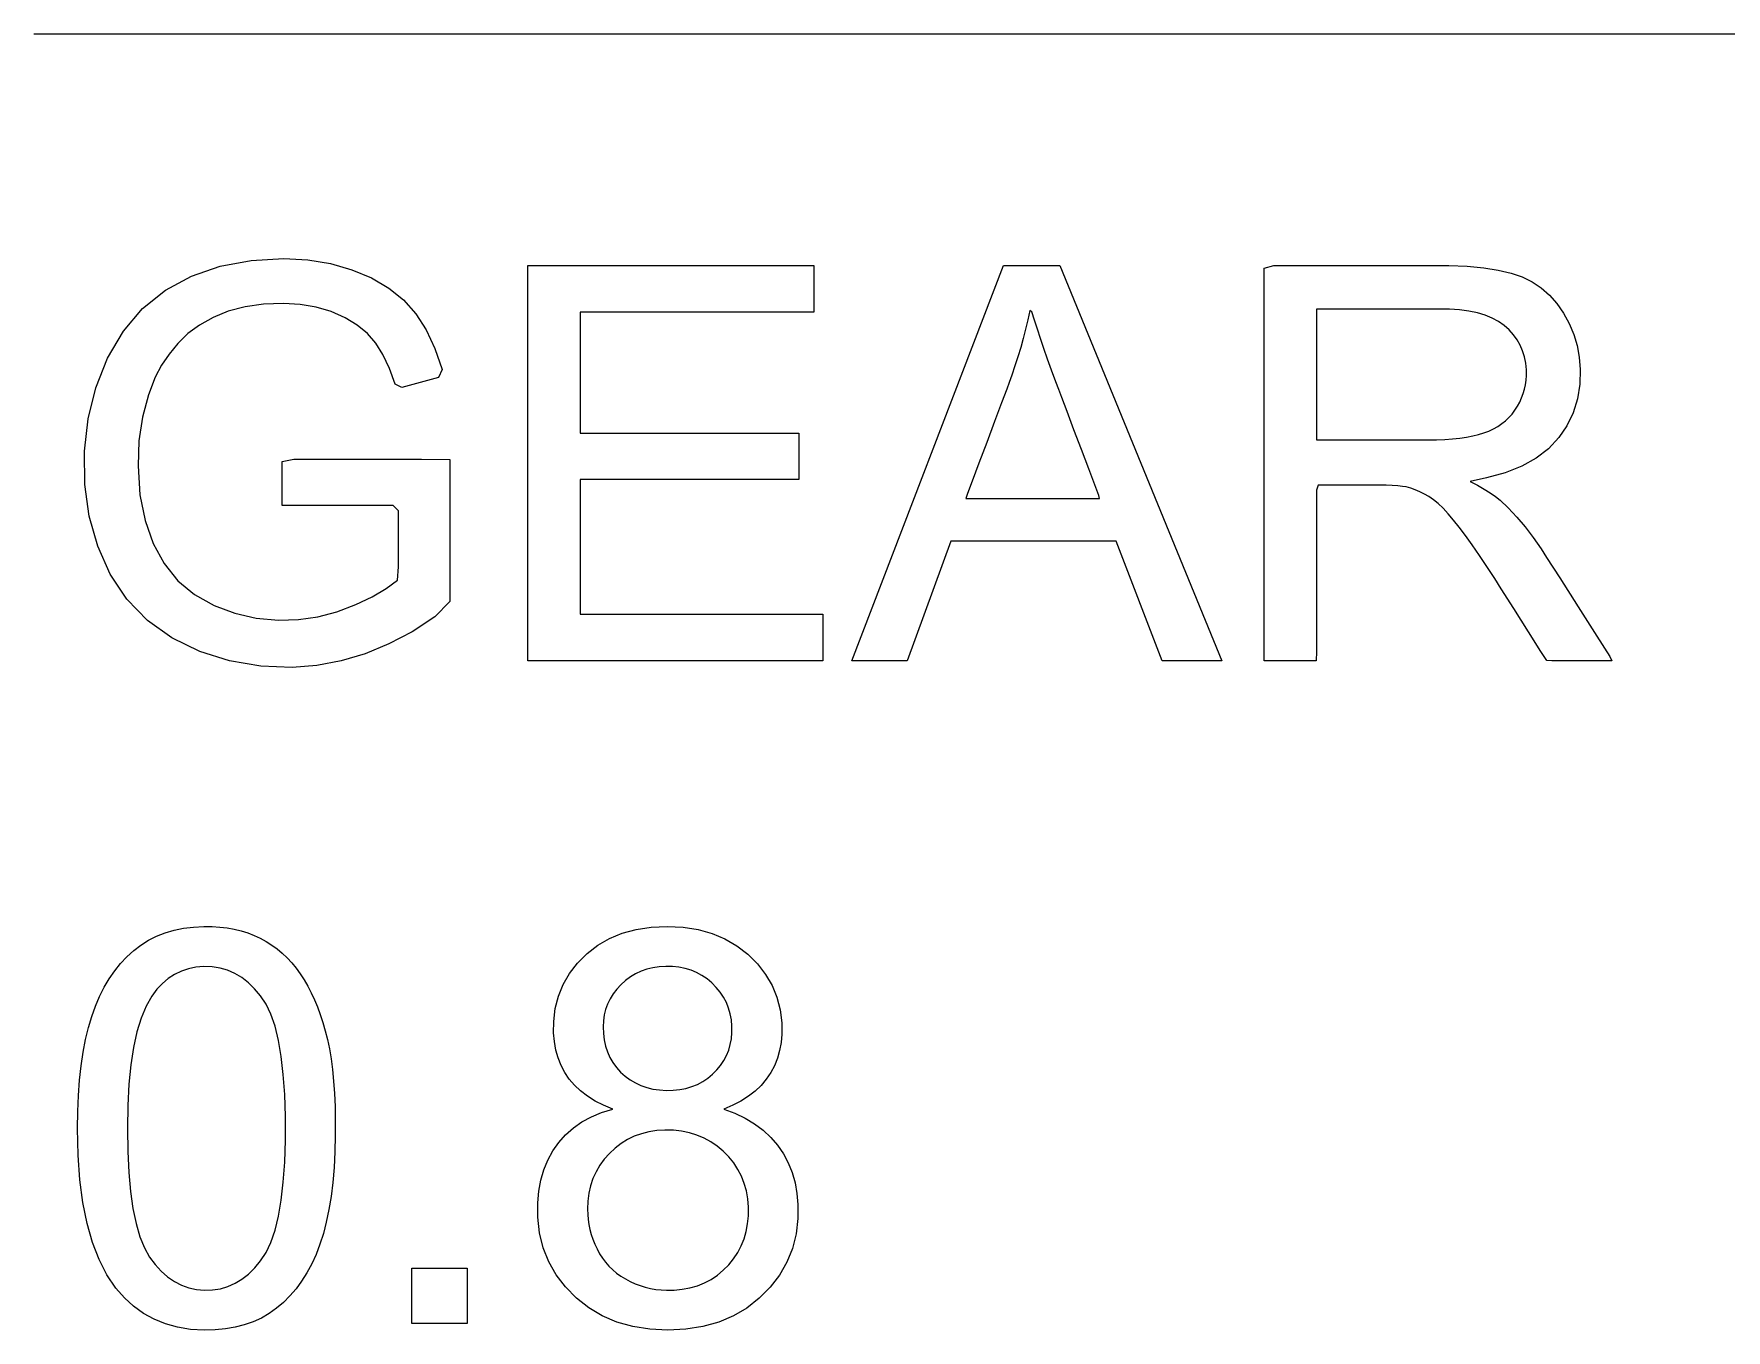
# Model space of a CAD drawing. Header units: metres. Extents: x 3906 to 4789, y 859 to 1465.
# Drawn here: x 3905.8 to 4089.7, y 897.7 to 1038.6 of the extents above; entities that cross this region are included whole.
import ezdxf

# ---------------------------------------------------------------- set-up
doc = ezdxf.new("R2010")
doc.units = ezdxf.units.M

msp = doc.modelspace()

# ---------------------------------------------------------------- linework, layer by layer
at = {"layer": 'COMPONENT1'}
for p, q in [((3922.92, 1012.23), (3926.03, 1013.31)), ((3926.03, 1013.31), (3929.4, 1013.95)), ((3929.4, 1013.95), (3932.94, 1014.14)), ((3932.94, 1014.14), (3935.55, 1014)), ((3935.55, 1014), (3938.02, 1013.6)), ((3938.02, 1013.6), (3940.34, 1012.94)), ((3959.47, 970.45), (3959.47, 1013.41)), ((3959.47, 1013.41), (3990.53, 1013.41)), ((3990.53, 1013.41), (3990.53, 1008.34)), ((3994.66, 970.45), (4011.16, 1013.41)), ((4011.16, 1013.41), (4017.28, 1013.41)), ((4017.28, 1013.41), (4034.86, 970.45)), ((4039.49, 1013.1), (4040.51, 1013.41)), ((4040.51, 1013.41), (4044.35, 1013.41)), ((4044.35, 1013.41), (4049.59, 1013.41)), ((4049.59, 1013.41), (4054.66, 1013.41)), ((4054.66, 1013.41), (4058.01, 1013.41)), ((4058.01, 1013.41), (4059.55, 1013.4)), ((4059.55, 1013.4), (4061.54, 1013.32)), ((4061.54, 1013.32), (4063.33, 1013.15)), ((3920.08, 1010.71), (3922.92, 1012.23)), ((3940.34, 1012.94), (3942.48, 1012.05)), ((3942.48, 1012.05), (3944.36, 1010.95)), ((4039.49, 1007.17), (4039.49, 1013.1)), ((4063.33, 1013.15), (4064.92, 1012.9)), ((4064.92, 1012.9), (4066.31, 1012.57)), ((4066.31, 1012.57), (4067.51, 1012.15)), ((4067.51, 1012.15), (4068.58, 1011.62)), ((4068.58, 1011.62), (4069.57, 1010.96)), ((3917.6, 1008.72), (3920.08, 1010.71)), ((3944.36, 1010.95), (3945.96, 1009.65)), ((3945.96, 1009.65), (3947.29, 1008.15)), ((4069.57, 1010.96), (4070.47, 1010.18)), ((4070.47, 1010.18), (4071.28, 1009.26)), ((3915.52, 1006.26), (3917.6, 1008.72)), ((3925.27, 1007.74), (3923.8, 1006.93)), ((3926.92, 1008.42), (3925.27, 1007.74)), ((3928.75, 1008.9), (3926.92, 1008.42)), ((3930.75, 1009.19), (3928.75, 1008.9)), ((3932.91, 1009.28), (3930.75, 1009.19)), ((3934.74, 1009.17), (3932.91, 1009.28)), ((3936.47, 1008.87), (3934.74, 1009.17)), ((3938.11, 1008.38), (3936.47, 1008.87)), ((3939.62, 1007.72), (3938.11, 1008.38)), ((3940.93, 1006.92), (3939.62, 1007.72)), ((3947.29, 1008.15), (3948.42, 1006.4)), ((3990.53, 1008.34), (3965.16, 1008.34)), ((3965.16, 1008.34), (3965.16, 995.18)), ((4014.01, 1008.49), (4013.79, 1007.49)), ((4014.24, 1008.37), (4014.01, 1008.49)), ((4014.52, 1007.46), (4014.24, 1008.37)), ((4045.62, 1008.66), (4045.18, 1008.65)), ((4045.18, 1008.65), (4045.18, 1007.92)), ((4045.18, 1007.92), (4045.18, 1006.25)), ((4047.02, 1008.66), (4045.62, 1008.66)), ((4049.08, 1008.66), (4047.02, 1008.66)), ((4051.5, 1008.66), (4049.08, 1008.66)), ((4053.99, 1008.66), (4051.5, 1008.66)), ((4056.22, 1008.66), (4053.99, 1008.66)), ((4057.91, 1008.66), (4056.22, 1008.66)), ((4058.74, 1008.66), (4057.91, 1008.66)), ((4059.63, 1008.64), (4058.74, 1008.66)), ((4060.71, 1008.57), (4059.63, 1008.64)), ((4061.71, 1008.44), (4060.71, 1008.57)), ((4062.64, 1008.24), (4061.71, 1008.44)), ((4063.48, 1007.99), (4062.64, 1008.24)), ((4064.25, 1007.68), (4063.48, 1007.99)), ((4071.28, 1009.26), (4072.01, 1008.22)), ((4072.01, 1008.22), (4072.63, 1007.09)), ((3913.81, 1003.32), (3915.52, 1006.26)), ((3922.52, 1005.99), (3921.42, 1004.93)), ((3923.8, 1006.93), (3922.52, 1005.99)), ((3942.04, 1006), (3940.93, 1006.92)), ((3942.94, 1004.95), (3942.04, 1006)), ((3948.42, 1006.4), (3949.37, 1004.38)), ((4013.55, 1006.48), (4013.29, 1005.48)), ((4013.79, 1007.49), (4013.55, 1006.48)), ((4014.83, 1006.49), (4014.52, 1007.46)), ((4015.17, 1005.46), (4014.83, 1006.49)), ((4039.49, 996.41), (4039.49, 1007.17)), ((4045.18, 1006.25), (4045.18, 1003.97)), ((4064.94, 1007.31), (4064.25, 1007.68)), ((4065.55, 1006.87), (4064.94, 1007.31)), ((4066.09, 1006.39), (4065.55, 1006.87)), ((4066.56, 1005.87), (4066.09, 1006.39)), ((4066.96, 1005.32), (4066.56, 1005.87)), ((4072.63, 1007.09), (4073.12, 1005.91)), ((4073.12, 1005.91), (4073.49, 1004.69)), ((3921.42, 1004.93), (3920.48, 1003.77)), ((3943.72, 1003.71), (3942.94, 1004.95)), ((3949.37, 1004.38), (3950.15, 1002.08)), ((4013.02, 1004.48), (4012.72, 1003.48)), ((4013.29, 1005.48), (4013.02, 1004.48)), ((4015.54, 1004.37), (4015.17, 1005.46)), ((4015.94, 1003.23), (4015.54, 1004.37)), ((4067.29, 1004.73), (4066.96, 1005.32)), ((4067.56, 1004.11), (4067.29, 1004.73)), ((4067.76, 1003.46), (4067.56, 1004.11)), ((4073.49, 1004.69), (4073.72, 1003.42)), ((3912.53, 1000.09), (3913.81, 1003.32)), ((3919.67, 1002.55), (3918.99, 1001.27)), ((3920.48, 1003.77), (3919.67, 1002.55)), ((3944.42, 1002.22), (3943.72, 1003.71)), ((3945.05, 1000.5), (3944.42, 1002.22)), ((4012.4, 1002.48), (4012.06, 1001.49)), ((4012.72, 1003.48), (4012.4, 1002.48)), ((4016.38, 1002.03), (4015.94, 1003.23)), ((4045.18, 1003.97), (4045.18, 1001.39)), ((4067.9, 1002.78), (4067.76, 1003.46)), ((4067.97, 1002.06), (4067.9, 1002.78)), ((4073.72, 1003.42), (4073.83, 1002.11)), ((3918.99, 1001.27), (3918.24, 999.35)), ((3945.79, 1000.15), (3945.05, 1000.5)), ((3947.77, 1000.69), (3945.79, 1000.15)), ((3949.75, 1001.23), (3947.77, 1000.69)), ((3950.15, 1002.08), (3949.75, 1001.23)), ((4011.77, 1000.67), (4011.5, 999.96)), ((4012.06, 1001.49), (4011.77, 1000.67)), ((4016.84, 1000.77), (4016.38, 1002.03)), ((4017.17, 999.91), (4016.84, 1000.77)), ((4045.18, 1001.39), (4045.18, 998.83)), ((4067.76, 999.95), (4067.87, 1000.44)), ((4067.87, 1000.44), (4067.93, 1000.93)), ((4067.93, 1000.93), (4067.97, 1001.43)), ((4067.97, 1001.43), (4067.97, 1002.06)), ((4073.78, 1000.52), (4073.53, 998.91)), ((4073.83, 1002.11), (4073.78, 1000.52)), ((3911.69, 996.73), (3912.53, 1000.09)), ((3918.24, 999.35), (3917.58, 996.91)), ((4011.5, 999.96), (4010.94, 998.46)), ((4017.48, 999.07), (4017.17, 999.91)), ((4018.06, 997.53), (4017.48, 999.07)), ((4045.18, 998.83), (4045.18, 996.61)), ((4067, 998.11), (4067.24, 998.56)), ((4067.24, 998.56), (4067.45, 999.01)), ((4067.45, 999.01), (4067.62, 999.48)), ((4067.62, 999.48), (4067.76, 999.95)), ((4073.53, 998.91), (4073.06, 997.4)), ((3911.28, 993.22), (3911.69, 996.73)), ((3917.58, 996.91), (3917.21, 994.36)), ((4010.94, 998.46), (4010.18, 996.43)), ((4018.81, 995.55), (4018.06, 997.53)), ((4065.7, 996.53), (4066.07, 996.88)), ((4066.07, 996.88), (4066.41, 997.26)), ((4066.41, 997.26), (4066.72, 997.67)), ((4066.72, 997.67), (4067, 998.11)), ((4073.06, 997.4), (4072.38, 995.99)), ((3965.16, 995.18), (3988.92, 995.18)), ((3988.92, 995.18), (3988.92, 990.14)), ((4010.18, 996.43), (4009.33, 994.16)), ((4019.62, 993.39), (4018.81, 995.55)), ((4039.49, 984.35), (4039.49, 996.41)), ((4045.18, 996.61), (4045.18, 995.04)), ((4045.18, 995.04), (4045.18, 994.45)), ((4061.46, 994.74), (4062.14, 994.87)), ((4062.14, 994.87), (4062.77, 995.03)), ((4062.77, 995.03), (4063.35, 995.21)), ((4063.35, 995.21), (4063.89, 995.41)), ((4063.89, 995.41), (4064.39, 995.65)), ((4064.39, 995.65), (4064.86, 995.91)), ((4064.86, 995.91), (4065.29, 996.21)), ((4065.29, 996.21), (4065.7, 996.53)), ((4072.38, 995.99), (4071.49, 994.69)), ((3911.32, 989.61), (3911.28, 993.22)), ((3917.21, 994.36), (3917.11, 991.62)), ((4009.33, 994.16), (4008.49, 991.92)), ((4020.41, 991.31), (4019.62, 993.39)), ((4045.18, 994.45), (4045.69, 994.45)), ((4045.69, 994.45), (4047.03, 994.45)), ((4047.03, 994.45), (4048.94, 994.45)), ((4048.94, 994.45), (4051.15, 994.45)), ((4051.15, 994.45), (4053.36, 994.45)), ((4053.36, 994.45), (4055.33, 994.45)), ((4055.33, 994.45), (4056.76, 994.45)), ((4056.76, 994.45), (4057.39, 994.45)), ((4057.39, 994.45), (4058.22, 994.46)), ((4058.22, 994.46), (4059.1, 994.49)), ((4059.1, 994.49), (4059.94, 994.55)), ((4059.94, 994.55), (4060.73, 994.63)), ((4060.73, 994.63), (4061.46, 994.74)), ((4070.38, 993.49), (4069.04, 992.45)), ((4071.49, 994.69), (4070.38, 993.49)), ((3917.11, 991.62), (3917.32, 988.49)), ((3932.78, 992.11), (3934.03, 992.34)), ((3932.78, 990.42), (3932.78, 992.11)), ((3934.03, 992.34), (3940.52, 992.35)), ((3940.52, 992.35), (3947.93, 992.36)), ((3947.93, 992.36), (3950.98, 992.33)), ((3950.98, 992.33), (3950.98, 988.52)), ((4008.49, 991.92), (4007.76, 989.97)), ((4021.07, 989.56), (4020.41, 991.31)), ((4067.47, 991.58), (4065.66, 990.87)), ((4069.04, 992.45), (4067.47, 991.58)), ((3911.8, 986.16), (3911.32, 989.61)), ((3932.78, 988.33), (3932.78, 990.42)), ((3988.92, 990.14), (3965.16, 990.14)), ((3965.16, 990.14), (3965.16, 975.52)), ((4007.76, 989.97), (4007.25, 988.61)), ((4021.5, 988.41), (4021.07, 989.56)), ((4045.33, 989.53), (4045.18, 988.99)), ((4046.44, 989.53), (4045.33, 989.53)), ((4048.18, 989.53), (4046.44, 989.53)), ((4050, 989.53), (4048.18, 989.53)), ((4051.37, 989.53), (4050, 989.53)), ((4051.94, 989.53), (4051.37, 989.53)), ((4052.72, 989.52), (4051.94, 989.53)), ((4053.4, 989.49), (4052.72, 989.52)), ((4053.99, 989.45), (4053.4, 989.49)), ((4054.5, 989.4), (4053.99, 989.45)), ((4054.92, 989.33), (4054.5, 989.4)), ((4055.41, 989.19), (4054.92, 989.33)), ((4063.63, 990.33), (4061.87, 989.93)), ((4061.87, 989.93), (4062.67, 989.52)), ((4062.67, 989.52), (4063.4, 989.11)), ((4065.66, 990.87), (4063.63, 990.33)), ((3917.32, 988.49), (3917.87, 985.68)), ((3932.78, 987.3), (3932.78, 988.33)), ((3950.98, 988.52), (3950.98, 981.81)), ((4007.25, 988.61), (4007.06, 988.09)), ((4007.06, 988.09), (4007.65, 988.09)), ((4007.65, 988.09), (4009.23, 988.09)), ((4009.23, 988.09), (4011.48, 988.09)), ((4011.48, 988.09), (4014.07, 988.09)), ((4014.07, 988.09), (4016.7, 988.09)), ((4016.7, 988.09), (4019.04, 988.09)), ((4019.04, 988.09), (4020.78, 988.09)), ((4020.78, 988.09), (4021.59, 988.09)), ((4021.59, 988.09), (4021.5, 988.41)), ((4045.18, 988.99), (4045.18, 985.65)), ((4055.9, 989.02), (4055.41, 989.19)), ((4056.4, 988.81), (4055.9, 989.02)), ((4056.89, 988.56), (4056.4, 988.81)), ((4057.37, 988.28), (4056.89, 988.56)), ((4057.86, 987.95), (4057.37, 988.28)), ((4058.38, 987.53), (4057.86, 987.95)), ((4058.92, 987.02), (4058.38, 987.53)), ((4063.4, 989.11), (4064.05, 988.71)), ((4064.05, 988.71), (4064.62, 988.3)), ((4064.62, 988.3), (4065.11, 987.9)), ((4065.11, 987.9), (4066, 987.05)), ((3912.73, 982.91), (3911.8, 986.16)), ((3917.87, 985.68), (3918.74, 983.18)), ((3935.35, 987.3), (3932.78, 987.3)), ((3940.6, 987.3), (3935.35, 987.3)), ((3944.82, 987.3), (3940.6, 987.3)), ((3945.41, 986.75), (3944.82, 987.3)), ((3945.41, 983.9), (3945.41, 986.75)), ((4045.18, 985.65), (4045.18, 980.56)), ((4059.48, 986.43), (4058.92, 987.02)), ((4060.06, 985.74), (4059.48, 986.43)), ((4060.68, 984.97), (4060.06, 985.74)), ((4066, 987.05), (4066.92, 986.06)), ((4066.92, 986.06), (4067.82, 985)), ((3945.41, 980.64), (3945.41, 983.9)), ((4039.49, 974.52), (4039.49, 984.35)), ((4061.35, 984.07), (4060.68, 984.97)), ((4062.08, 983.04), (4061.35, 984.07)), ((4067.82, 985), (4068.7, 983.85)), ((4068.7, 983.85), (4069.56, 982.62)), ((3914.1, 979.86), (3912.73, 982.91)), ((3918.74, 983.18), (3919.95, 981)), ((4005.42, 983.46), (4000.7, 970.45)), ((4023.38, 983.46), (4005.42, 983.46)), ((4028.39, 970.45), (4023.38, 983.46)), ((4062.88, 981.87), (4062.08, 983.04)), ((4069.56, 982.62), (4070.17, 981.68)), ((3919.95, 981), (3921.45, 979.15)), ((3945.3, 979.21), (3945.41, 980.64)), ((3950.98, 981.81), (3950.98, 976.88)), ((4045.18, 980.56), (4045.18, 975.31)), ((4063.74, 980.58), (4062.88, 981.87)), ((4064.53, 979.37), (4063.74, 980.58)), ((4070.17, 981.68), (4071.59, 979.47)), ((3915.9, 977.15), (3914.1, 979.86)), ((3921.45, 979.15), (3923.26, 977.64)), ((3942.56, 977.41), (3944.07, 978.29)), ((3944.07, 978.29), (3945.3, 979.21)), ((4065.22, 978.28), (4064.53, 979.37)), ((4066.6, 976.11), (4065.22, 978.28)), ((4071.59, 979.47), (4073.61, 976.3)), ((3918.13, 974.84), (3915.9, 977.15)), ((3923.26, 977.64), (3925.37, 976.47)), ((3925.37, 976.47), (3927.62, 975.62)), ((3938.73, 975.78), (3940.76, 976.56)), ((3940.76, 976.56), (3942.56, 977.41)), ((3950.98, 976.88), (3949.37, 975.22)), ((3920.78, 972.94), (3918.13, 974.84)), ((3927.62, 975.62), (3929.95, 975.08)), ((3929.95, 975.08), (3932.36, 974.85)), ((3932.36, 974.85), (3934.56, 974.92)), ((3934.56, 974.92), (3936.66, 975.23)), ((3936.66, 975.23), (3938.73, 975.78)), ((3949.37, 975.22), (3946.89, 973.6)), ((3965.16, 975.52), (3991.53, 975.52)), ((3991.53, 975.52), (3991.53, 970.45)), ((4045.18, 975.31), (4045.18, 971.47)), ((4068.2, 973.6), (4066.6, 976.11)), ((4073.61, 976.3), (4075.64, 973.13)), ((3923.81, 971.46), (3920.78, 972.94)), ((3946.89, 973.6), (3944.37, 972.27)), ((4039.49, 970.45), (4039.49, 974.52)), ((4069.55, 971.47), (4068.2, 973.6)), ((4075.64, 973.13), (4077.05, 970.92)), ((3927.04, 970.43), (3923.81, 971.46)), ((3941.8, 971.21), (3939.19, 970.43)), ((3944.37, 972.27), (3941.8, 971.21)), ((4045.18, 971.47), (4045.14, 970.45)), ((4070.19, 970.46), (4069.55, 971.47)), ((4077.05, 970.92), (4077.25, 970.45)), ((3930.46, 969.85), (3927.04, 970.43)), ((3933.85, 969.73), (3930.46, 969.85)), ((3936.54, 969.94), (3933.85, 969.73)), ((3939.19, 970.43), (3936.54, 969.94)), ((3991.53, 970.45), (3959.47, 970.45)), ((4000.7, 970.45), (3994.66, 970.45)), ((4034.86, 970.45), (4028.39, 970.45)), ((4040.03, 970.45), (4039.49, 970.45)), ((4041.33, 970.45), (4040.03, 970.45)), ((4042.93, 970.45), (4041.33, 970.45)), ((4044.35, 970.45), (4042.93, 970.45)), ((4045.14, 970.45), (4044.35, 970.45)), ((4070.75, 970.45), (4070.19, 970.46)), ((4072.31, 970.45), (4070.75, 970.45)), ((4074.31, 970.45), (4072.31, 970.45)), ((4076.15, 970.45), (4074.31, 970.45)), ((4077.25, 970.45), (4076.15, 970.45)), ((3922.06, 941.38), (3923.14, 941.51)), ((3923.14, 941.51), (3924.26, 941.57)), ((3924.26, 941.57), (3925.18, 941.56)), ((3925.18, 941.56), (3926, 941.51)), ((3926, 941.51), (3926.8, 941.41)), ((3972.86, 941.49), (3974.59, 941.57)), ((3974.59, 941.57), (3976.34, 941.49)), ((3917.42, 939.55), (3918.25, 940.07)), ((3918.25, 940.07), (3919.13, 940.51)), ((3919.13, 940.51), (3920.06, 940.88)), ((3920.06, 940.88), (3921.04, 941.17)), ((3921.04, 941.17), (3922.06, 941.38)), ((3926.8, 941.41), (3927.57, 941.27)), ((3927.57, 941.27), (3928.32, 941.09)), ((3928.32, 941.09), (3929.04, 940.87)), ((3929.04, 940.87), (3929.73, 940.6)), ((3929.73, 940.6), (3930.4, 940.29)), ((3930.4, 940.29), (3931.04, 939.94)), ((3931.04, 939.94), (3931.65, 939.56)), ((3967.06, 939.53), (3968.34, 940.27)), ((3968.34, 940.27), (3969.73, 940.84)), ((3969.73, 940.84), (3971.24, 941.25)), ((3971.24, 941.25), (3972.86, 941.49)), ((3976.34, 941.49), (3977.97, 941.24)), ((3977.97, 941.24), (3979.49, 940.82)), ((3979.49, 940.82), (3980.89, 940.24)), ((3980.89, 940.24), (3982.19, 939.48)), ((3915.22, 937.55), (3915.91, 938.28)), ((3915.91, 938.28), (3916.64, 938.95)), ((3916.64, 938.95), (3917.42, 939.55)), ((3931.65, 939.56), (3932.23, 939.13)), ((3932.23, 939.13), (3932.79, 938.67)), ((3932.79, 938.67), (3933.32, 938.17)), ((3933.32, 938.17), (3933.82, 937.63)), ((3964.87, 937.59), (3965.9, 938.63)), ((3965.9, 938.63), (3967.06, 939.53)), ((3982.19, 939.48), (3983.37, 938.56)), ((3983.37, 938.56), (3984.42, 937.5)), ((3913.99, 935.89), (3914.58, 936.75)), ((3914.58, 936.75), (3915.22, 937.55)), ((3921.09, 936.37), (3920.4, 935.92)), ((3921.82, 936.72), (3921.09, 936.37)), ((3922.59, 936.97), (3921.82, 936.72)), ((3923.41, 937.14), (3922.59, 936.97)), ((3924.27, 937.21), (3923.41, 937.14)), ((3925.16, 937.18), (3924.27, 937.21)), ((3926.02, 937.05), (3925.16, 937.18)), ((3926.85, 936.81), (3926.02, 937.05)), ((3927.64, 936.47), (3926.85, 936.81)), ((3928.39, 936.02), (3927.64, 936.47)), ((3929.1, 935.46), (3928.39, 936.02)), ((3933.82, 937.63), (3934.3, 937.05)), ((3934.3, 937.05), (3934.74, 936.44)), ((3934.74, 936.44), (3935.16, 935.78)), ((3963.31, 935.28), (3964, 936.47)), ((3964, 936.47), (3964.87, 937.59)), ((3970.61, 936.09), (3970.08, 935.7)), ((3971.18, 936.43), (3970.61, 936.09)), ((3971.77, 936.71), (3971.18, 936.43)), ((3972.4, 936.93), (3971.77, 936.71)), ((3973.06, 937.09), (3972.4, 936.93)), ((3973.75, 937.19), (3973.06, 937.09)), ((3974.47, 937.24), (3973.75, 937.19)), ((3975.19, 937.22), (3974.47, 937.24)), ((3975.89, 937.15), (3975.19, 937.22)), ((3976.56, 937.01), (3975.89, 937.15)), ((3977.2, 936.82), (3976.56, 937.01)), ((3977.81, 936.56), (3977.2, 936.82)), ((3978.39, 936.25), (3977.81, 936.56)), ((3978.94, 935.87), (3978.39, 936.25)), ((3984.42, 937.5), (3985.3, 936.37)), ((3985.3, 936.37), (3986, 935.16)), ((3912.94, 933.97), (3913.44, 934.97)), ((3913.44, 934.97), (3913.99, 935.89)), ((3919.17, 934.76), (3918.6, 934.01)), ((3919.77, 935.39), (3919.17, 934.76)), ((3920.4, 935.92), (3919.77, 935.39)), ((3929.78, 934.8), (3929.1, 935.46)), ((3930.43, 934.04), (3929.78, 934.8)), ((3935.16, 935.78), (3935.56, 935.1)), ((3935.56, 935.1), (3935.93, 934.38)), ((3935.93, 934.38), (3936.28, 933.62)), ((3962.8, 934.01), (3963.31, 935.28)), ((3968.73, 934.24), (3968.4, 933.7)), ((3969.13, 934.75), (3968.73, 934.24)), ((3969.58, 935.24), (3969.13, 934.75)), ((3970.08, 935.7), (3969.58, 935.24)), ((3979.46, 935.44), (3978.94, 935.87)), ((3979.94, 934.95), (3979.46, 935.44)), ((3980.37, 934.43), (3979.94, 934.95)), ((3980.73, 933.89), (3980.37, 934.43)), ((3986, 935.16), (3986.53, 933.88)), ((3912.08, 931.79), (3912.48, 932.92)), ((3912.48, 932.92), (3912.94, 933.97)), ((3917.98, 932.92), (3917.45, 931.62)), ((3918.6, 934.01), (3917.98, 932.92)), ((3931.02, 933.14), (3930.43, 934.04)), ((3931.55, 932.04), (3931.02, 933.14)), ((3936.28, 933.62), (3936.61, 932.83)), ((3936.61, 932.83), (3936.92, 932)), ((3962.28, 931.24), (3962.45, 932.66)), ((3962.45, 932.66), (3962.8, 934.01)), ((3967.92, 932.56), (3967.77, 931.96)), ((3968.13, 933.14), (3967.92, 932.56)), ((3968.4, 933.7), (3968.13, 933.14)), ((3981.04, 933.31), (3980.73, 933.89)), ((3981.28, 932.71), (3981.04, 933.31)), ((3981.46, 932.08), (3981.28, 932.71)), ((3986.53, 933.88), (3986.88, 932.52)), ((3986.88, 932.52), (3987.05, 931.09)), ((3911.41, 929.3), (3911.72, 930.59)), ((3911.72, 930.59), (3912.08, 931.79)), ((3917.45, 931.62), (3916.99, 930.13)), ((3932, 930.73), (3931.55, 932.04)), ((3932.37, 929.19), (3932, 930.73)), ((3936.92, 932), (3937.2, 931.14)), ((3937.2, 931.14), (3937.46, 930.24)), ((3962.27, 930.01), (3962.28, 931.24)), ((3967.68, 931.33), (3967.65, 930.67)), ((3967.65, 930.67), (3967.68, 929.94)), ((3967.77, 931.96), (3967.68, 931.33)), ((3981.59, 931.42), (3981.46, 932.08)), ((3981.65, 930.74), (3981.59, 931.42)), ((3981.65, 930.04), (3981.65, 930.74)), ((3987.05, 931.09), (3987.06, 929.88)), ((3911.14, 927.91), (3911.41, 929.3)), ((3916.99, 930.13), (3916.62, 928.43)), ((3932.67, 927.44), (3932.37, 929.19)), ((3937.46, 930.24), (3937.7, 929.3)), ((3937.7, 929.3), (3937.91, 928.29)), ((3962.35, 929.06), (3962.27, 930.01)), ((3962.51, 928.15), (3962.35, 929.06)), ((3967.68, 929.94), (3967.77, 929.24)), ((3967.77, 929.24), (3967.92, 928.58)), ((3981.29, 928.14), (3981.47, 928.75)), ((3981.47, 928.75), (3981.59, 929.38)), ((3981.59, 929.38), (3981.65, 930.04)), ((3986.98, 928.96), (3986.82, 928.09)), ((3987.06, 929.88), (3986.98, 928.96)), ((3910.93, 926.44), (3911.14, 927.91)), ((3916.62, 928.43), (3916.33, 926.53)), ((3932.9, 925.48), (3932.67, 927.44)), ((3937.91, 928.29), (3938.09, 927.2)), ((3938.09, 927.2), (3938.24, 926.03)), ((3962.75, 927.3), (3962.51, 928.15)), ((3963.08, 926.48), (3962.75, 927.3)), ((3967.92, 928.58), (3968.12, 927.94)), ((3968.12, 927.94), (3968.39, 927.35)), ((3968.39, 927.35), (3968.72, 926.78)), ((3980.41, 926.48), (3980.76, 927.01)), ((3980.76, 927.01), (3981.06, 927.56)), ((3981.06, 927.56), (3981.29, 928.14)), ((3986.58, 927.25), (3986.26, 926.45)), ((3986.82, 928.09), (3986.58, 927.25)), ((3910.76, 924.87), (3910.93, 926.44)), ((3916.33, 926.53), (3916.13, 924.43)), ((3933.05, 923.3), (3932.9, 925.48)), ((3938.24, 926.03), (3938.36, 924.78)), ((3963.48, 925.71), (3963.08, 926.48)), ((3963.97, 924.99), (3963.48, 925.71)), ((3964.54, 924.32), (3963.97, 924.99)), ((3968.72, 926.78), (3969.11, 926.25)), ((3969.11, 926.25), (3969.55, 925.75)), ((3969.55, 925.75), (3970.05, 925.3)), ((3970.05, 925.3), (3970.58, 924.9)), ((3978.47, 924.72), (3979.01, 925.08)), ((3979.01, 925.08), (3979.52, 925.51)), ((3979.52, 925.51), (3979.99, 925.98)), ((3979.99, 925.98), (3980.41, 926.48)), ((3985.38, 924.98), (3984.81, 924.31)), ((3985.86, 925.69), (3985.38, 924.98)), ((3986.26, 926.45), (3985.86, 925.69)), ((3910.57, 921.47), (3910.64, 923.22)), ((3910.64, 923.22), (3910.76, 924.87)), ((3916.13, 924.43), (3916, 922.13)), ((3933.12, 920.91), (3933.05, 923.3)), ((3938.36, 924.78), (3938.45, 923.44)), ((3938.45, 923.44), (3938.52, 922.03)), ((3965.2, 923.7), (3964.54, 924.32)), ((3965.94, 923.13), (3965.2, 923.7)), ((3966.78, 922.61), (3965.94, 923.13)), ((3970.58, 924.9), (3971.15, 924.57)), ((3971.15, 924.57), (3971.75, 924.29)), ((3971.75, 924.29), (3972.39, 924.07)), ((3972.39, 924.07), (3973.06, 923.91)), ((3973.06, 923.91), (3973.77, 923.81)), ((3973.77, 923.81), (3974.52, 923.76)), ((3974.52, 923.76), (3975.26, 923.78)), ((3975.26, 923.78), (3975.97, 923.85)), ((3975.97, 923.85), (3976.65, 923.98)), ((3976.65, 923.98), (3977.29, 924.17)), ((3977.29, 924.17), (3977.9, 924.42)), ((3977.9, 924.42), (3978.47, 924.72)), ((3983.44, 923.12), (3982.62, 922.61)), ((3984.17, 923.69), (3983.44, 923.12)), ((3984.81, 924.31), (3984.17, 923.69)), ((3910.54, 919.63), (3910.57, 921.47)), ((3916, 922.13), (3915.96, 919.63)), ((3938.52, 922.03), (3938.55, 920.54)), ((3966.37, 920.9), (3967.49, 921.36)), ((3967.7, 922.15), (3966.78, 922.61)), ((3967.49, 921.36), (3968.7, 921.74)), ((3968.7, 921.74), (3967.7, 922.15)), ((3981.73, 922.15), (3980.75, 921.74)), ((3980.75, 921.74), (3981.96, 921.28)), ((3982.62, 922.61), (3981.73, 922.15)), ((3981.96, 921.28), (3983.08, 920.75)), ((3910.61, 916.74), (3910.54, 919.63)), ((3915.96, 919.63), (3916, 917.13)), ((3933.12, 918.36), (3933.12, 920.91)), ((3938.55, 920.54), (3938.55, 918.86)), ((3963.57, 918.94), (3964.42, 919.69)), ((3964.42, 919.69), (3965.35, 920.34)), ((3965.35, 920.34), (3966.37, 920.9)), ((3974.36, 919.45), (3973.47, 919.4)), ((3975.28, 919.43), (3974.36, 919.45)), ((3976.17, 919.33), (3975.28, 919.43)), ((3983.08, 920.75), (3984.11, 920.14)), ((3984.11, 920.14), (3985.03, 919.44)), ((3985.03, 919.44), (3985.87, 918.66)), ((3933.05, 915.97), (3933.12, 918.36)), ((3938.55, 918.86), (3938.51, 917.07)), ((3962.17, 917.19), (3962.83, 918.11)), ((3962.83, 918.11), (3963.57, 918.94)), ((3969.6, 918), (3968.95, 917.5)), ((3970.3, 918.43), (3969.6, 918)), ((3971.03, 918.79), (3970.3, 918.43)), ((3971.81, 919.06), (3971.03, 918.79)), ((3972.62, 919.27), (3971.81, 919.06)), ((3973.47, 919.4), (3972.62, 919.27)), ((3977.02, 919.16), (3976.17, 919.33)), ((3977.83, 918.91), (3977.02, 919.16)), ((3978.61, 918.59), (3977.83, 918.91)), ((3979.34, 918.19), (3978.61, 918.59)), ((3980.04, 917.71), (3979.34, 918.19)), ((3980.7, 917.16), (3980.04, 917.71)), ((3985.87, 918.66), (3986.6, 917.8)), ((3986.6, 917.8), (3987.23, 916.87)), ((3910.8, 914.05), (3910.61, 916.74)), ((3916, 917.13), (3916.11, 914.85)), ((3932.9, 913.8), (3933.05, 915.97)), ((3938.51, 917.07), (3938.41, 915.37)), ((3961.19, 915.13), (3961.63, 916.19)), ((3961.63, 916.19), (3962.17, 917.19)), ((3967.77, 916.29), (3967.29, 915.63)), ((3968.33, 916.92), (3967.77, 916.29)), ((3968.95, 917.5), (3968.33, 916.92)), ((3981.31, 916.54), (3980.7, 917.16)), ((3981.84, 915.88), (3981.31, 916.54)), ((3982.3, 915.18), (3981.84, 915.88)), ((3987.23, 916.87), (3987.76, 915.88)), ((3987.76, 915.88), (3988.18, 914.83)), ((3911.13, 911.57), (3910.8, 914.05)), ((3916.11, 914.85), (3916.3, 912.78)), ((3938.41, 915.37), (3938.28, 913.76)), ((3960.65, 912.8), (3960.87, 914)), ((3960.87, 914), (3961.19, 915.13)), ((3966.54, 914.18), (3966.28, 913.4)), ((3966.88, 914.92), (3966.54, 914.18)), ((3967.29, 915.63), (3966.88, 914.92)), ((3982.68, 914.44), (3982.3, 915.18)), ((3982.98, 913.66), (3982.68, 914.44)), ((3988.18, 914.83), (3988.5, 913.73)), ((3916.3, 912.78), (3916.56, 910.93)), ((3932.67, 911.85), (3932.9, 913.8)), ((3938.09, 912.24), (3937.86, 910.81)), ((3938.28, 913.76), (3938.09, 912.24)), ((3960.54, 911.53), (3960.65, 912.8)), ((3966.1, 912.58), (3965.99, 911.73)), ((3966.28, 913.4), (3966.1, 912.58)), ((3983.21, 912.84), (3982.98, 913.66)), ((3983.36, 911.98), (3983.21, 912.84)), ((3988.5, 913.73), (3988.71, 912.57)), ((3988.71, 912.57), (3988.82, 911.35)), ((3911.58, 909.3), (3911.13, 911.57)), ((3916.56, 910.93), (3916.9, 909.29)), ((3932.37, 910.1), (3932.67, 911.85)), ((3937.86, 910.81), (3937.57, 909.46)), ((3960.55, 909.98), (3960.54, 911.53)), ((3965.99, 911.73), (3965.95, 910.84)), ((3965.95, 910.84), (3965.97, 910.28)), ((3965.97, 910.28), (3966.01, 909.73)), ((3983.43, 911.08), (3983.36, 911.98)), ((3983.43, 910.15), (3983.43, 911.08)), ((3988.82, 911.35), (3988.81, 909.85)), ((3912.17, 907.24), (3911.58, 909.3)), ((3916.9, 909.29), (3917.31, 907.86)), ((3931.55, 907.25), (3932, 908.57)), ((3932, 908.57), (3932.37, 910.1)), ((3937.57, 909.46), (3937.25, 908.21)), ((3960.75, 908.27), (3960.55, 909.98)), ((3966.01, 909.73), (3966.1, 909.19)), ((3966.1, 909.19), (3966.21, 908.65)), ((3966.21, 908.65), (3966.36, 908.11)), ((3982.97, 907.63), (3983.2, 908.43)), ((3983.2, 908.43), (3983.35, 909.27)), ((3983.35, 909.27), (3983.43, 910.15)), ((3988.81, 909.85), (3988.61, 908.18)), ((3912.88, 905.38), (3912.17, 907.24)), ((3917.31, 907.86), (3917.8, 906.65)), ((3917.8, 906.65), (3918.36, 905.66)), ((3931.02, 906.15), (3931.55, 907.25)), ((3936.87, 907.05), (3936.45, 905.95)), ((3937.25, 908.21), (3936.87, 907.05)), ((3961.15, 906.66), (3960.75, 908.27)), ((3961.75, 905.15), (3961.15, 906.66)), ((3966.36, 908.11), (3966.53, 907.58)), ((3966.53, 907.58), (3966.75, 907.05)), ((3966.75, 907.05), (3966.99, 906.53)), ((3982.29, 906.14), (3982.66, 906.87)), ((3982.66, 906.87), (3982.97, 907.63)), ((3988.21, 906.6), (3987.61, 905.1)), ((3988.61, 908.18), (3988.21, 906.6)), ((3913.73, 903.72), (3912.88, 905.38)), ((3918.36, 905.66), (3918.98, 904.84)), ((3918.98, 904.84), (3919.64, 904.12)), ((3929.79, 904.47), (3930.43, 905.25)), ((3930.43, 905.25), (3931.02, 906.15)), ((3935.98, 904.92), (3935.46, 903.95)), ((3936.45, 905.95), (3935.98, 904.92)), ((3962.55, 903.73), (3961.75, 905.15)), ((3966.99, 906.53), (3967.27, 906.02)), ((3967.27, 906.02), (3967.57, 905.54)), ((3967.57, 905.54), (3967.91, 905.09)), ((3967.91, 905.09), (3968.28, 904.67)), ((3980.71, 904.22), (3981.31, 904.82)), ((3981.31, 904.82), (3981.83, 905.46)), ((3981.83, 905.46), (3982.29, 906.14)), ((3987.61, 905.1), (3986.81, 903.7)), ((3914.7, 902.28), (3913.73, 903.72)), ((3919.64, 904.12), (3920.33, 903.51)), ((3920.33, 903.51), (3921.06, 903.01)), ((3921.06, 903.01), (3921.83, 902.61)), ((3927.65, 902.8), (3928.4, 903.25)), ((3928.4, 903.25), (3929.11, 903.81)), ((3929.11, 903.81), (3929.79, 904.47)), ((3934.89, 903.05), (3934.28, 902.21)), ((3935.46, 903.95), (3934.89, 903.05)), ((3946.87, 898.44), (3946.87, 904.45)), ((3946.87, 904.45), (3952.88, 904.45)), ((3952.88, 904.45), (3952.88, 898.44)), ((3963.55, 902.41), (3962.55, 903.73)), ((3968.28, 904.67), (3968.69, 904.28)), ((3968.69, 904.28), (3969.12, 903.91)), ((3969.12, 903.91), (3969.59, 903.58)), ((3969.59, 903.58), (3970.08, 903.27)), ((3970.08, 903.27), (3970.6, 902.99)), ((3970.6, 902.99), (3971.14, 902.75)), ((3978.65, 902.85), (3979.38, 903.23)), ((3979.38, 903.23), (3980.06, 903.69)), ((3980.06, 903.69), (3980.71, 904.22)), ((3986.81, 903.7), (3985.81, 902.39)), ((3915.63, 901.21), (3914.7, 902.28)), ((3916.62, 900.3), (3915.63, 901.21)), ((3921.83, 902.61), (3922.62, 902.32)), ((3922.62, 902.32), (3923.46, 902.13)), ((3923.46, 902.13), (3924.32, 902.05)), ((3924.32, 902.05), (3925.21, 902.08)), ((3925.21, 902.08), (3926.06, 902.21)), ((3926.06, 902.21), (3926.87, 902.45)), ((3926.87, 902.45), (3927.65, 902.8)), ((3933.62, 901.44), (3932.92, 900.73)), ((3934.28, 902.21), (3933.62, 901.44)), ((3964.74, 901.18), (3963.55, 902.41)), ((3966.08, 900.12), (3964.74, 901.18)), ((3971.14, 902.75), (3971.68, 902.55)), ((3971.68, 902.55), (3972.23, 902.38)), ((3972.23, 902.38), (3972.79, 902.24)), ((3972.79, 902.24), (3973.37, 902.14)), ((3973.37, 902.14), (3973.95, 902.08)), ((3973.95, 902.08), (3974.54, 902.05)), ((3974.54, 902.05), (3975.35, 902.06)), ((3975.35, 902.06), (3976.24, 902.15)), ((3976.24, 902.15), (3977.08, 902.31)), ((3977.08, 902.31), (3977.89, 902.54)), ((3977.89, 902.54), (3978.65, 902.85)), ((3984.62, 901.17), (3983.28, 900.11)), ((3985.81, 902.39), (3984.62, 901.17)), ((3917.7, 899.53), (3916.62, 900.3)), ((3918.85, 898.89), (3917.7, 899.53)), ((3931.36, 899.52), (3930.51, 899.03)), ((3932.16, 900.09), (3931.36, 899.52)), ((3932.92, 900.73), (3932.16, 900.09)), ((3967.55, 899.25), (3966.08, 900.12)), ((3969.14, 898.58), (3967.55, 899.25)), ((3981.81, 899.25), (3980.22, 898.58)), ((3983.28, 900.11), (3981.81, 899.25)), ((3920.09, 898.39), (3918.85, 898.89)), ((3921.41, 898.03), (3920.09, 898.39)), ((3922.81, 897.8), (3921.41, 898.03)), ((3924.29, 897.71), (3922.81, 897.8)), ((3925.5, 897.74), (3924.29, 897.71)), ((3926.6, 897.84), (3925.5, 897.74)), ((3927.65, 898.02), (3926.6, 897.84)), ((3928.66, 898.28), (3927.65, 898.02)), ((3929.61, 898.62), (3928.66, 898.28)), ((3930.51, 899.03), (3929.61, 898.62)), ((3952.88, 898.44), (3946.87, 898.44)), ((3970.86, 898.1), (3969.14, 898.58)), ((3972.71, 897.81), (3970.86, 898.1)), ((3974.68, 897.71), (3972.71, 897.81)), ((3976.65, 897.81), (3974.68, 897.71)), ((3978.5, 898.1), (3976.65, 897.81)), ((3980.22, 898.58), (3978.5, 898.1))]:
    msp.add_line(p, q, dxfattribs=at)
at = {"layer": 'GROUP0'}
msp.add_line((3905.79, 1038.57), (4788.75, 1038.57), dxfattribs=at)

doc.saveas('drawing.dxf')
